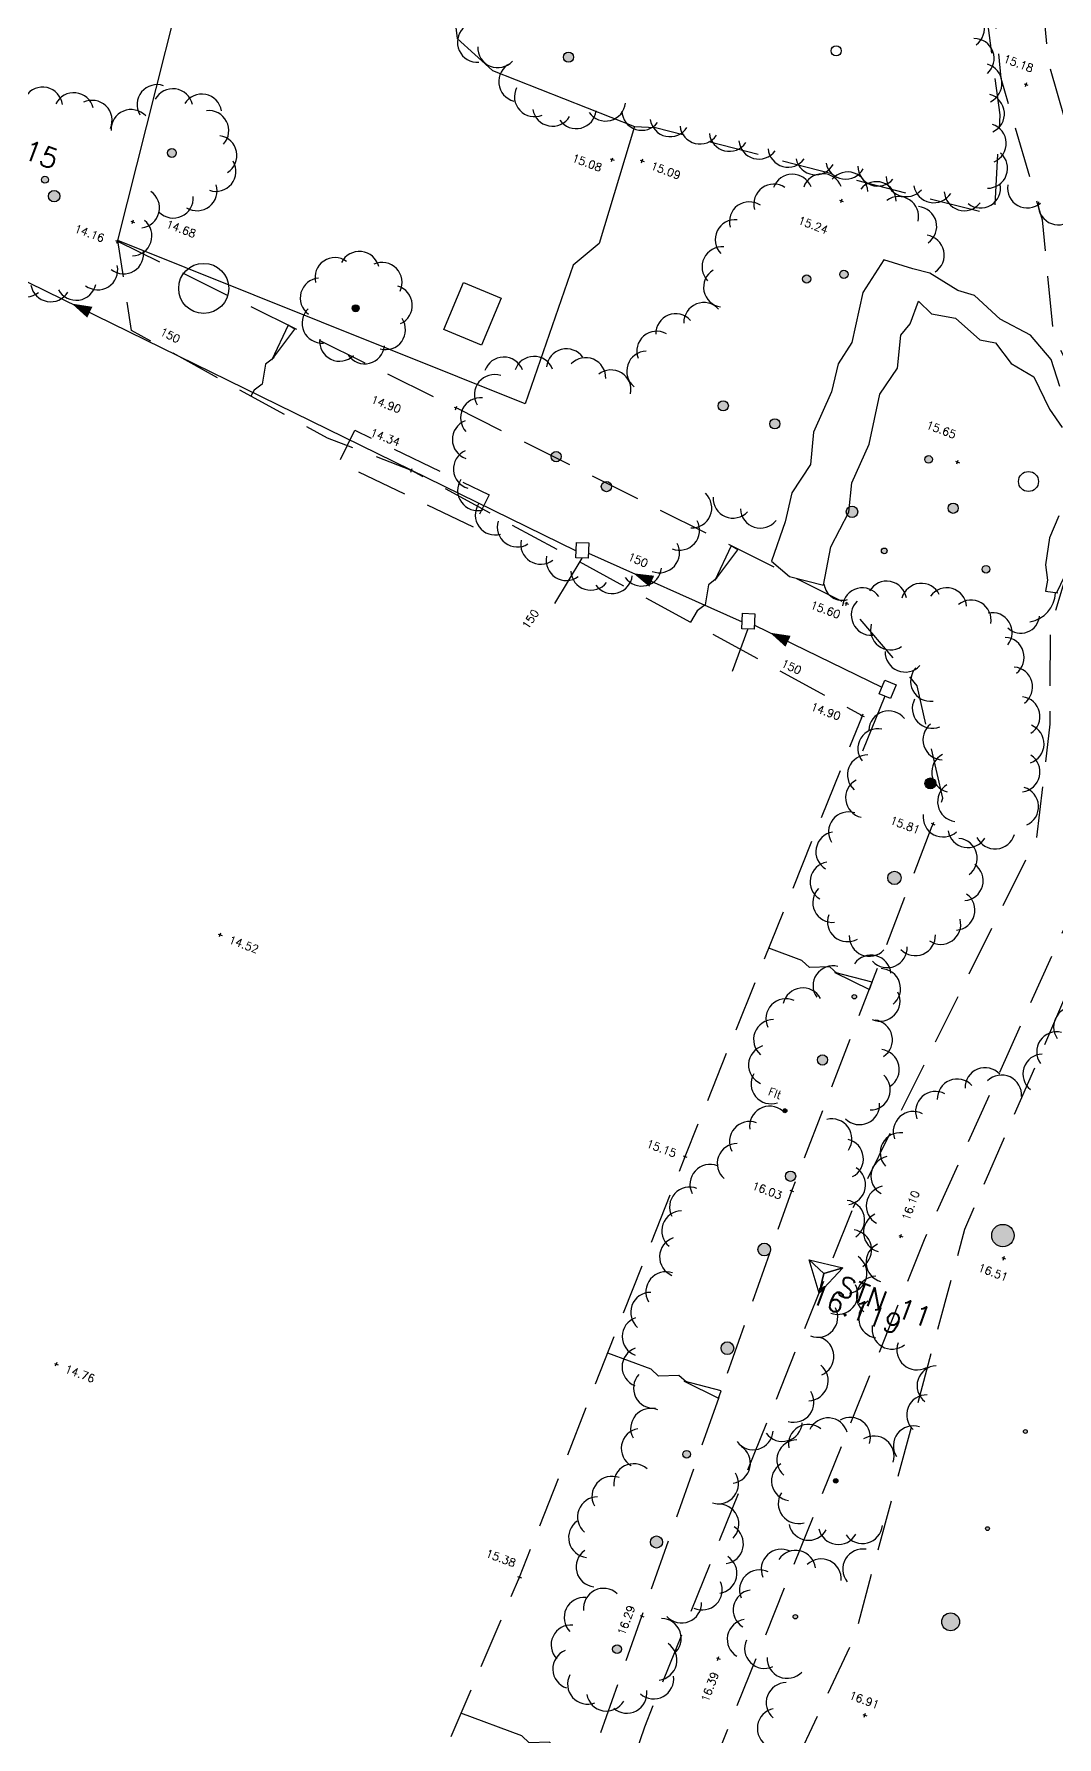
# Model space of a CAD drawing. Header units: millimetres. Extents: x 521005098 to 522149999836, y 174611071 to 175300000107.
# Drawn here: x 521419283 to 521470416, y 174697745 to 174782882 of the extents above; entities that cross this region are included whole.
import ezdxf

# ---------------------------------------------------------------- set-up
doc = ezdxf.new("R2010")
doc.units = ezdxf.units.MM
doc.header["$LTSCALE"] = 200
doc.linetypes.add('survey-A$0$DASHED', pattern=[19.05, 12.7, -6.35])
for name, color, linetype in [('0-35TEXT', 3, 'Continuous'), ('survey-A$0$CONTROL', 8, 'Continuous'), ('survey-A$0$DETAIL', 8, 'Continuous'), ('survey-A$0$LEVEL', 8, 'Continuous'), ('survey-A$0$SERVICE', 8, 'Continuous'), ('survey-A$0$STORM', 8, 'Continuous'), ('survey-A$0$TEXT_SERVICE', 8, 'Continuous'), ('survey-A$0$VEGETATION', 8, 'Continuous')]:
    doc.layers.add(name, color=color, linetype=linetype)
doc.styles.add('survey-A$0$ROMANS', font='Romans.shx')

# ---------------------------------------------------------------- blocks, each defined once
blk = doc.blocks.new('survey-A')
at = {"layer": 'survey-A$0$SERVICE', "linetype": 'Continuous'}
h = blk.add_hatch(color=256, dxfattribs=at)
edge = h.paths.add_edge_path()
edge.add_arc((521456815, 174729051), 100, -20.42304, 339.57696)
at = {"layer": 'survey-A$0$VEGETATION', "linetype": 'Continuous'}
h = blk.add_hatch(color=256, dxfattribs=at)
edge = h.paths.add_edge_path()
edge.add_arc((521442459, 174787920), 302, -20.42304, 339.57696)
edge = h.paths.add_edge_path()
edge.add_arc((521443209, 174784199), 143, -20.42304, 339.57696)
edge = h.paths.add_edge_path()
edge.add_arc((521446000, 174781725), 255, -20.42304, 339.57696)
h = blk.add_hatch(color=256, dxfattribs=at)
edge = h.paths.add_edge_path()
edge.add_arc((521409654, 174778679), 63.7, -20.42304, 339.57696)
edge = h.paths.add_edge_path()
edge.add_arc((521419826, 174775597), 175, -20.42304, 339.57696)
edge = h.paths.add_edge_path()
edge.add_arc((521420290, 174774776), 286, -20.42304, 339.57696)
edge = h.paths.add_edge_path()
edge.add_arc((521426171, 174776940), 223, -20.42304, 339.57696)
h = blk.add_hatch(color=256, dxfattribs=at)
edge = h.paths.add_edge_path()
edge.add_arc((521457907, 174770637), 207, -20.42304, 339.57696)
edge = h.paths.add_edge_path()
edge.add_arc((521459765, 174770867), 207, -20.42304, 339.57696)
edge = h.paths.add_edge_path()
edge.add_arc((521456316, 174763398), 255, -20.42304, 339.57696)
edge = h.paths.add_edge_path()
edge.add_arc((521453736, 174764297), 255, -20.42304, 339.57696)
edge = h.paths.add_edge_path()
edge.add_arc((521445386, 174761755), 255, -20.42304, 339.57696)
edge = h.paths.add_edge_path()
edge.add_arc((521447894, 174760256), 255, -20.42304, 339.57696)
h = blk.add_hatch(color=256, dxfattribs=at)
edge = h.paths.add_edge_path()
edge.add_arc((521435359, 174769172), 175, -20.42304, 339.57696)
h = blk.add_hatch(color=256, dxfattribs=at)
edge = h.paths.add_edge_path()
edge.add_arc((521463997, 174761617), 191, -20.42304, 339.57696)
edge = h.paths.add_edge_path()
edge.add_arc((521465228, 174759175), 255, -20.42304, 339.57696)
edge = h.paths.add_edge_path()
edge.add_arc((521466871, 174756126), 191, -20.42304, 339.57696)
edge = h.paths.add_edge_path()
edge.add_arc((521461782, 174757043), 143, -20.42304, 339.57696)
edge = h.paths.add_edge_path()
edge.add_arc((521460172, 174758995), 286, -20.42304, 339.57696)
h = blk.add_hatch(color=256, dxfattribs=at)
edge = h.paths.add_edge_path()
edge.add_arc((521464091, 174745419), 271, -20.42304, 339.57696)
h = blk.add_hatch(color=256, dxfattribs=at)
edge = h.paths.add_edge_path()
edge.add_arc((521455784, 174722114), 318, -20.42304, 339.57696)
edge = h.paths.add_edge_path()
edge.add_arc((521457102, 174725777), 255, -20.42304, 339.57696)
edge = h.paths.add_edge_path()
edge.add_arc((521458694, 174731591), 255, -20.42304, 339.57696)
edge = h.paths.add_edge_path()
edge.add_arc((521460286, 174734753), 111, -20.42304, 339.57696)
edge = h.paths.add_edge_path()
edge.add_arc((521462291, 174740694), 334, -20.42304, 339.57696)
h = blk.add_hatch(color=256, dxfattribs=at)
edge = h.paths.add_edge_path()
edge.add_arc((521467714, 174722813), 557, -20.42304, 339.57696)
h = blk.add_hatch(color=256, dxfattribs=at)
edge = h.paths.add_edge_path()
edge.add_arc((521448429, 174702134), 223, -20.42304, 339.57696)
edge = h.paths.add_edge_path()
edge.add_arc((521450398, 174707490), 302, -20.42304, 339.57696)
edge = h.paths.add_edge_path()
edge.add_arc((521451906, 174711877), 191, -20.42304, 339.57696)
edge = h.paths.add_edge_path()
edge.add_arc((521453942, 174717182), 318, -20.42304, 339.57696)
h = blk.add_hatch(color=256, dxfattribs=at)
edge = h.paths.add_edge_path()
edge.add_arc((521465102, 174703499), 446, -20.42304, 339.57696)
edge = h.paths.add_edge_path()
edge.add_arc((521478193, 174703490), 95.5, -20.42304, 339.57696)
edge = h.paths.add_edge_path()
edge.add_arc((521478227, 174705977), 95.5, -20.42304, 339.57696)
edge = h.paths.add_edge_path()
edge.add_arc((521479777, 174709438), 223, -20.42304, 339.57696)
edge = h.paths.add_edge_path()
edge.add_arc((521468838, 174713016), 95.5, -20.42304, 339.57696)
edge = h.paths.add_edge_path()
edge.add_arc((521466948, 174708161), 95.5, -20.42304, 339.57696)
h = blk.add_hatch(color=256, dxfattribs=at)
edge = h.paths.add_edge_path()
edge.add_arc((521459359, 174710550), 111, -20.42304, 339.57696)
h = blk.add_hatch(color=256, dxfattribs=at)
edge = h.paths.add_edge_path()
edge.add_arc((521457340, 174703756), 111, -20.42304, 339.57696)
edge = h.paths.add_edge_path()
edge.add_arc((521456047, 174693519), 111, -20.42304, 339.57696)
edge = h.paths.add_edge_path()
edge.add_arc((521473849, 174688109), 350, -20.42304, 339.57696)
at = {"layer": 'survey-A$0$CONTROL', "linetype": 'Continuous'}
for p, q in [((521458025, 174721591), (521458758, 174720911)), ((521458536, 174719936), (521458025, 174721591)), ((521458025, 174721591), (521459714, 174721206)), ((521458758, 174720911), (521458025, 174721591)), ((521459714, 174721206), (521458536, 174719936)), ((521458758, 174720911), (521458536, 174719936)), ((521458536, 174719936), (521458758, 174720911)), ((521459714, 174721206), (521458758, 174720911)), ((521458758, 174720911), (521459714, 174721206))]:
    blk.add_line(p, q, dxfattribs=at)
at = {"layer": 'survey-A$0$DETAIL', "linetype": 'survey-A$0$DASHED', "flags": 128}
for points in [[(521548310, 174929561), (521548093, 174924449), (521543653, 174912534), (521534048, 174891798), (521531638, 174884495), (521528218, 174873551), (521525568, 174860974), (521521672, 174848263), (521517799, 174839095), (521508384, 174821570), (521502054, 174808425), (521499602, 174802472), (521491490, 174781256), (521487079, 174774452), (521485541, 174773073), (521481786, 174770754), (521477816, 174769783), (521473658, 174771591), (521472071, 174774298), (521470015, 174781380), (521468804, 174793858), (521468169, 174803444), (521467858, 174805861), (521466484, 174814106), (521464464, 174819609), (521458998, 174827101), (521449949, 174833959), (521445941, 174843277), (521450372, 174860554)], [(521447951, 174861175), (521443308, 174843072), (521447913, 174832366), (521457488, 174825109), (521462426, 174818160), (521464018, 174813695), (521465392, 174805450), (521465674, 174803279), (521466315, 174793617), (521467614, 174780684), (521469670, 174773601), (521470249, 174767739), (521472944, 174762585), (521470071, 174753193), (521470061, 174748387), (521469385, 174742677), (521460221, 174724192)], [(521449299, 174778263), (521450352, 174778217), (521462956, 174774910), (521467304, 174773851), (521467574, 174778836), (521465932, 174791223), (521465790, 174792091), (521460625, 174793438), (521455645, 174791999), (521447893, 174799020), (521448653, 174805278), (521450745, 174807606), (521450777, 174814643)], [(521424446, 174663208), (521430145, 174672316), (521435476, 174686966), (521443549, 174705729), (521451829, 174726762), (521460689, 174748797), (521438147, 174761067), (521433951, 174762681), (521424158, 174768060), (521423467, 174772557)], [(521464718, 174744672), (521463433, 174750301), (521459903, 174754407), (521440383, 174764192), (521423473, 174772519)], [(521474824, 174747189), (521463779, 174722594), (521453413, 174696781), (521445106, 174672362), (521442396, 174661510)], [(521475646, 174691023), (521469656, 174693676), (521466080, 174695347), (521464579, 174695414), (521462892, 174693926), (521461550, 174691529), (521459349, 174689943), (521456561, 174689960), (521454859, 174691120), (521460317, 174702775), (521465811, 174723126), (521472597, 174738824), (521473348, 174741183), (521474209, 174744546), (521474824, 174747189)], [(521432704, 174658812), (521442293, 174682932), (521449667, 174703779), (521457160, 174725048), (521464718, 174744672)], [(521460160, 174724047), (521449794, 174698234), (521441413, 174673618), (521438612, 174662455), (521438670, 174655554)]]:
    blk.add_lwpolyline(points, dxfattribs=at)
at = {"layer": 'survey-A$0$DETAIL', "linetype": 'Continuous', "flags": 128}
for points in [[(521428247, 174791537), (521436240, 174797099), (521438737, 174797259), (521438869, 174795646), (521440427, 174782660), (521442193, 174781056), (521449299, 174778263), (521447540, 174772407), (521446240, 174771322), (521443830, 174764399), (521423467, 174772557)], [(521441651, 174767333), (521439768, 174768118), (521440745, 174770462), (521442628, 174769678)]]:
    blk.add_lwpolyline(points, close=True, dxfattribs=at)
at = {"layer": 'survey-A$0$DETAIL', "flags": 128}
for points in [[(521431176, 174766587), (521432319, 174768129), (521431991, 174768325)], [(521453320, 174755561), (521454462, 174757103), (521454134, 174757299)], [(521459320, 174735963), (521461043, 174735118), (521461176, 174735476)], [(521451780, 174715534), (521453503, 174714689), (521453637, 174715047)]]:
    blk.add_lwpolyline(points, close=True, dxfattribs=at)
for points in [[(521431268, 174766710), (521431252, 174766684), (521430848, 174766378), (521430694, 174765376), (521430290, 174765070), (521430120, 174764785)], [(521453412, 174755684), (521453396, 174755658), (521452991, 174755352), (521452838, 174754350), (521452433, 174754044), (521452094, 174753475)], [(521459458, 174735895), (521459429, 174735906), (521459055, 174736249), (521458042, 174736219), (521457668, 174736561), (521456016, 174737176)], [(521451919, 174715466), (521451890, 174715477), (521451516, 174715820), (521450502, 174715790), (521450129, 174716132), (521447962, 174716939)], [(521445449, 174697129), (521445420, 174697140), (521445046, 174697483), (521444032, 174697453), (521443659, 174697796), (521440621, 174698926)]]:
    blk.add_lwpolyline(points, dxfattribs=at)
at = {"layer": 'survey-A$0$DETAIL', "linetype": 'survey-A$0$DASHED', "flags": 128}
blk.add_lwpolyline([(521441245, 174758223), (521434535, 174761460), (521435318, 174763081), (521442027, 174759844)], close=True, dxfattribs=at)
at = {"layer": 'survey-A$0$DETAIL', "linetype": 'Continuous'}
for centre, radius in [((521459381, 174782043), 250), ((521468995, 174760512), 500)]:
    blk.add_circle(centre, radius, dxfattribs=at)
at = {"layer": 'survey-A$0$LEVEL', "flags": 128}
for points in [[(521468781, 174780396), (521468969, 174780326)], [(521468840, 174780267), (521468910, 174780455)], [(521448149, 174776513), (521448219, 174776701)], [(521448090, 174776642), (521448277, 174776572)], [(521449589, 174776578), (521449776, 174776508)], [(521449648, 174776449), (521449718, 174776637)], [(521459549, 174774582), (521459737, 174774513)], [(521459608, 174774454), (521459678, 174774641)], [(521424122, 174773532), (521424310, 174773463)], [(521424181, 174773404), (521424251, 174773591)], [(521423357, 174772562), (521423545, 174772492)], [(521423416, 174772433), (521423486, 174772621)], [(521440289, 174764227), (521440476, 174764157)], [(521440348, 174764099), (521440417, 174764286)], [(521465351, 174761523), (521465538, 174761453)], [(521465410, 174761394), (521465480, 174761582)], [(521438053, 174761102), (521438241, 174761032)], [(521438112, 174760973), (521438182, 174761161)], [(521459809, 174754442), (521459996, 174754372)], [(521459868, 174754313), (521459937, 174754501)], [(521460595, 174748832), (521460783, 174748762)], [(521460654, 174748703), (521460724, 174748891)], [(521464189, 174743296), (521464259, 174743483)], [(521464130, 174743425), (521464318, 174743355)], [(521428494, 174737885), (521428682, 174737815)], [(521428553, 174737756), (521428623, 174737943)], [(521451735, 174726797), (521451922, 174726727)], [(521451794, 174726668), (521451864, 174726855)], [(521457066, 174725083), (521457253, 174725013)], [(521457125, 174724954), (521457195, 174725141)], [(521462520, 174722823), (521462707, 174722753)], [(521462579, 174722694), (521462649, 174722882)], [(521467664, 174721715), (521467852, 174721645)], [(521467723, 174721586), (521467793, 174721774)], [(521420301, 174716423), (521420489, 174716353)], [(521420360, 174716294), (521420430, 174716481)], [(521443455, 174705764), (521443642, 174705695)], [(521443514, 174705636), (521443583, 174705823)], [(521449574, 174703814), (521449761, 174703744)], [(521449633, 174703686), (521449702, 174703873)], [(521453391, 174701700), (521453578, 174701630)], [(521453449, 174701572), (521453519, 174701759)], [(521460721, 174698870), (521460908, 174698801)], [(521460780, 174698742), (521460850, 174698929)]]:
    blk.add_lwpolyline(points, dxfattribs=at)
at = {"layer": 'survey-A$0$SERVICE', "linetype": 'Continuous', "flags": 128}
for points in [[(521446981, 174756673), (521446362, 174756700), (521446395, 174757469), (521447014, 174757442)], [(521455288, 174753126), (521454668, 174753153), (521454702, 174753922), (521455321, 174753895)], [(521462093, 174749665), (521461521, 174749903), (521461805, 174750586), (521462377, 174750348)]]:
    blk.add_lwpolyline(points, close=True, dxfattribs=at)
at = {"layer": 'survey-A$0$SERVICE', "linetype": 'Continuous'}
blk.add_circle((521456815, 174729051), 100, dxfattribs=at)
at = {"layer": 'survey-A$0$STORM', "linetype": 'Continuous', "flags": 128}
for points in [[(521404099, 174777767), (521446377, 174757053)], [(521446670, 174756686), (521445295, 174754414)], [(521446992, 174756923), (521454683, 174753497)], [(521454971, 174753139), (521454188, 174751020)], [(521455296, 174753330), (521461655, 174750226)], [(521461819, 174749779), (521460691, 174747036)]]:
    blk.add_lwpolyline(points, dxfattribs=at)
at = {"layer": 'survey-A$0$STORM', "flags": 128}
for points in [[(521421166, 174769405, 0, 600, 0), (521422069, 174768975, 600, 600, 0)], [(521449242, 174755921, 0, 600, 0), (521450160, 174755524, 600, 600, 0)], [(521456071, 174752952, 0, 600, 0), (521456974, 174752523, 600, 600, 0)]]:
    blk.add_lwpolyline(points, format="xyseb", dxfattribs=at)
at = {"layer": 'survey-A$0$VEGETATION', "linetype": 'Continuous', "flags": 128}
for points in [[(521470407, 174754961), (521471018, 174756207)], [(521470559, 174765269), (521470124, 174766610), (521469102, 174767826), (521467585, 174768636), (521466299, 174769803), (521465463, 174770065), (521464065, 174770929), (521463212, 174771148), (521461756, 174771593), (521460708, 174769968), (521460170, 174767467), (521459478, 174766399), (521459152, 174764997), (521458252, 174762975), (521458094, 174761363), (521457170, 174759939), (521456829, 174758494), (521456149, 174756536), (521457041, 174755762), (521458745, 174755324), (521459118, 174757248), (521460008, 174758980), (521460161, 174760446), (521461029, 174762382), (521461568, 174764884), (521462443, 174766179), (521462617, 174767833), (521463074, 174768400), (521463491, 174769522), (521464140, 174768887), (521465342, 174768685), (521466558, 174767594), (521467340, 174767450), (521468135, 174766417), (521469264, 174765751), (521470039, 174764136), (521470677, 174763211)], [(521470510, 174758803), (521470049, 174757697), (521469843, 174756350), (521469947, 174755574), (521469840, 174755024), (521470458, 174754953)]]:
    blk.add_lwpolyline(points, dxfattribs=at)
at = {"layer": 'survey-A$0$VEGETATION', "linetype": 'Continuous'}
for centre, radius in [((521446000, 174781725), 255), ((521426171, 174776940), 223), ((521419826, 174775597), 175), ((521420290, 174774776), 286), ((521427762, 174770168), 1250), ((521457907, 174770637), 207), ((521459765, 174770867), 207), ((521435359, 174769172), 175), ((521453736, 174764297), 255), ((521456316, 174763398), 255), ((521445386, 174761755), 255), ((521463997, 174761617), 191), ((521447894, 174760256), 255), ((521460172, 174758995), 286), ((521465228, 174759175), 255), ((521461782, 174757043), 143), ((521466871, 174756126), 191), ((521464091, 174745419), 271), ((521462291, 174740694), 334), ((521460286, 174734753), 111), ((521458694, 174731591), 255), ((521457102, 174725777), 255), ((521467714, 174722813), 557), ((521455784, 174722114), 318), ((521453942, 174717182), 318), ((521468838, 174713016), 95.5), ((521451906, 174711877), 191), ((521459359, 174710550), 111), ((521450398, 174707490), 302), ((521466948, 174708161), 95.5), ((521457340, 174703756), 111), ((521465102, 174703499), 446), ((521448429, 174702134), 223)]:
    blk.add_circle(centre, radius, dxfattribs=at)
for centre, radius, start, end in [((521465789, 174783152), 1000, 306.21154, 85.48327), ((521441445, 174782470), 1000, 134.95844, 274.23017), ((521466278, 174781658), 1000, 311.38198, 90.65371), ((521442464, 174782204), 1000, 177.73982, 317.01155), ((521443512, 174780504), 1000, 116.52003, 255.79176), ((521466670, 174780408), 1000, 294.97129, 74.24302), ((521419708, 174779227), 1000, 7.53117, 146.8029), ((521425435, 174779355), 1000, 70.96002, 210.23175), ((521426223, 174779147), 1000, 12.46256, 151.73429), ((521444296, 174779753), 1000, 153.38992, 292.66165), ((521421271, 174778948), 1000, 14.403, 153.67473), ((521422183, 174778568), 1000, 336.32448, 115.59621), ((521427667, 174778880), 1000, 9.09797, 148.3697), ((521447849, 174779533), 1000, 214.91683, 354.18856), ((521466791, 174778900), 1000, 294.97129, 74.24302), ((521424133, 174778107), 1000, 43.07615, 182.34789), ((521428019, 174778055), 1000, 317.77392, 97.04565), ((521445201, 174779277), 1000, 189.3978, 328.66953), ((521446384, 174779153), 1000, 214.91683, 354.18856), ((521449665, 174779071), 1000, 182.66575, 321.93748), ((521451079, 174778751), 1000, 188.06633, 327.33806), ((521428424, 174776808), 1000, 302.10904, 81.38077), ((521452569, 174778387), 1000, 186.27748, 325.54921), ((521454037, 174778019), 1000, 186.27748, 325.54921), ((521455516, 174777631), 1000, 184.90785, 324.17958), ((521466882, 174777414), 1000, 292.88565, 72.15738), ((521456975, 174777228), 1000, 184.90785, 324.17958), ((521466949, 174776173), 1000, 269.9411, 49.21283), ((521428378, 174776016), 1000, 250.96001, 30.23174), ((521457190, 174774876), 1000, 21.17991, 160.45165), ((521458354, 174776849), 1000, 191.91019, 331.18192), ((521458701, 174774897), 1000, 21.17991, 160.45165), ((521459851, 174776627), 1000, 191.91019, 331.18192), ((521459955, 174774989), 1000, 1.5313, 140.80303), ((521461462, 174776281), 1000, 179.9411, 319.21283), ((521424554, 174774190), 1000, 276.52696, 55.79869), ((521427432, 174775050), 1000, 238.3181, 17.58983), ((521456265, 174774380), 1000, 56.23499, 195.50672), ((521461385, 174774501), 1000, 1.5313, 140.80303), ((521462880, 174775752), 1000, 179.9411, 319.21283), ((521464256, 174775449), 1000, 188.68205, 327.95378), ((521465783, 174775050), 1000, 182.95205, 322.22378), ((521466602, 174775185), 1000, 231.26436, 10.53609), ((521468943, 174775191), 1000, 171.55317, 310.8249), ((521426243, 174774684), 1000, 224.92373, 4.19546), ((521455040, 174773494), 1000, 56.23499, 195.50672), ((521462500, 174773758), 1000, 346.95408, 126.22581), ((521463406, 174773261), 1000, 305.26867, 84.5404), ((521470481, 174774345), 1000, 171.55317, 310.8249), ((521424175, 174772790), 1000, 271.57868, 50.85041), ((521454335, 174772602), 1000, 84.44548, 223.71721), ((521463784, 174771830), 1000, 302.64303, 81.91477), ((521423763, 174771894), 1000, 231.55668, 10.82841), ((521434325, 174770705), 1000, 54.51605, 193.78778), ((521435546, 174771012), 1000, 14.51605, 153.78778), ((521453674, 174771243), 1000, 84.44548, 223.71721), ((521418877, 174770745), 1000, 169.40816, 308.67989), ((521422467, 174771095), 1000, 232.73972, 12.01146), ((521436679, 174770463), 1000, 334.51605, 113.78778), ((521453752, 174770224), 1000, 121.78406, 261.05579), ((521420115, 174770497), 1000, 189.86145, 329.13318), ((521421385, 174770574), 1000, 208.66624, 347.93797), ((521433588, 174769684), 1000, 94.51605, 233.78778), ((521437194, 174769315), 1000, 294.51605, 73.78778), ((521433679, 174768428), 1000, 134.51605, 273.78778), ((521452764, 174768458), 1000, 42.10828, 181.38001), ((521436850, 174768103), 1000, 254.51605, 33.78778), ((521451360, 174767898), 1000, 42.10828, 181.38001), ((521434556, 174767525), 1000, 174.51605, 313.78778), ((521450411, 174767025), 1000, 61.31604, 200.58777), ((521435808, 174767396), 1000, 214.51605, 353.78778), ((521442765, 174765730), 1000, 21.73052, 161.00225), ((521444276, 174765766), 1000, 21.73052, 161.00225), ((521445897, 174766146), 1000, 35.23596, 174.50769), ((521446860, 174765702), 1000, 357.34013, 136.61186), ((521449909, 174766027), 1000, 91.49022, 230.76195), ((521442298, 174764859), 1000, 71.49573, 210.76746), ((521448124, 174765090), 1000, 348.63781, 127.90955), ((521441600, 174763696), 1000, 83.92848, 223.20021), ((521441193, 174762610), 1000, 111.32353, 250.59526), ((521441247, 174761133), 1000, 114.09959, 253.37132), ((521441453, 174760061), 1000, 146.26705, 285.53879), ((521452161, 174759189), 1000, 267.81875, 47.09048), ((521454225, 174759682), 1000, 177.65184, 316.92358), ((521442339, 174758837), 1000, 146.26705, 285.53879), ((521455590, 174759181), 1000, 182.42918, 321.70091), ((521443437, 174758237), 1000, 163.09233, 302.36407), ((521451552, 174758077), 1000, 248.67886, 27.95059), ((521444609, 174757375), 1000, 167.85345, 307.12519), ((521450547, 174756948), 1000, 248.67886, 27.95059), ((521445883, 174756563), 1000, 167.85345, 307.12519), ((521447115, 174756077), 1000, 182.87501, 322.14673), ((521448193, 174755907), 1000, 214.80014, 354.07187), ((521449656, 174756284), 1000, 214.80014, 354.07187), ((521461905, 174754528), 1000, 9.66287, 148.9346), ((521463635, 174754420), 1000, 25.86975, 165.14148), ((521459694, 174755497), 926, 188.1502, 285.96079), ((521460691, 174754194), 1000, 34.99857, 174.2703), ((521464905, 174754199), 1000, 4.7822, 144.05393), ((521466126, 174753581), 1000, 349.93908, 129.21081), ((521468789, 174755027), 1558, 280.36006, 356.60302), ((521461134, 174753827), 1000, 134.95843, 274.23017), ((521467177, 174752955), 1000, 322.21108, 101.48281), ((521468612, 174753867), 937, 226.2184, 354.58184), ((521462097, 174753095), 1000, 163.69023, 302.96196), ((521462829, 174751985), 1000, 178.03311, 317.30484), ((521467779, 174751720), 1000, 307.52645, 86.79818), ((521464101, 174750521), 1000, 137.6847, 276.95643), ((521468201, 174750239), 1000, 305.98497, 85.25671), ((521464186, 174749170), 1000, 152.65568, 291.92741), ((521468564, 174748761), 1000, 302.98082, 82.25255), ((521462011, 174748044), 1000, 38.77754, 178.04926), ((521461464, 174747154), 1000, 78.62449, 217.89622), ((521464717, 174747598), 1000, 128.41167, 267.6834), ((521468772, 174747394), 1000, 288.83785, 68.10958), ((521460946, 174745842), 1000, 88.91743, 228.18916), ((521465155, 174745977), 1000, 117.60137, 256.8731), ((521468570, 174745989), 1000, 277.61247, 56.8842), ((521460848, 174744701), 1000, 118.028, 257.29973), ((521465449, 174744505), 1000, 122.42806, 261.69978), ((521468497, 174744253), 1000, 294.18181, 73.45354), ((521459999, 174742994), 1000, 72.05223, 211.32396), ((521464725, 174743740), 1000, 172.67047, 311.9422), ((521459364, 174742002), 1000, 99.67447, 238.9462), ((521465964, 174743206), 1000, 189.39777, 328.6695), ((521465435, 174741670), 1000, 305.86729, 85.13902), ((521467329, 174743136), 1000, 204.55155, 343.82328), ((521459079, 174740496), 1000, 99.67447, 238.9462), ((521465728, 174740555), 1000, 274.78803, 54.05976), ((521459210, 174739468), 1000, 135.96355, 275.23528), ((521465316, 174739079), 1000, 274.78803, 54.05976), ((521459948, 174738504), 1000, 160.29825, 299.56998), ((521464608, 174738372), 1000, 235.22973, 14.50146), ((521461035, 174737774), 1000, 177.82129, 317.09302), ((521463340, 174737807), 1000, 223.31775, 2.58948), ((521461123, 174735831), 1000, 5.84367, 145.1154), ((521461929, 174737209), 1000, 223.31775, 2.58948), ((521459223, 174735299), 1000, 75.89667, 215.1684), ((521461598, 174735157), 1000, 308.6178, 87.88953), ((521457714, 174734195), 1000, 27.99912, 167.27085), ((521461571, 174734530), 1000, 247.17777, 26.4495), ((521456867, 174733650), 1000, 65.82596, 205.09769), ((521471247, 174733242), 1000, 76.19682, 215.46855), ((521456252, 174732612), 1000, 89.9411, 229.21283), ((521461195, 174732597), 1000, 303.32342, 82.59515), ((521470404, 174732000), 1000, 76.19682, 215.46855), ((521456000, 174731336), 1000, 107.23245, 246.50418), ((521461536, 174731115), 1000, 303.32342, 82.59515), ((521469716, 174730888), 1000, 91.88375, 231.15548), ((521456123, 174730399), 1000, 149.69971, 288.97144), ((521461089, 174730090), 1000, 268.98566, 48.25739), ((521466822, 174730206), 1000, 42.57051, 181.84224), ((521467652, 174729834), 1000, 355.54507, 134.8168), ((521464349, 174729018), 1000, 62.28085, 201.55258), ((521465433, 174729639), 1000, 42.57051, 181.84224), ((521456051, 174728280), 1000, 49.49784, 188.76957), ((521460550, 174729356), 1000, 224.92377, 4.1955), ((521463233, 174728015), 1000, 62.28085, 201.55258), ((521455045, 174727512), 1000, 69.37369, 208.64542), ((521459166, 174727648), 1000, 325.79753, 105.06926), ((521454435, 174726414), 1000, 89.9411, 229.21283), ((521459740, 174726649), 1000, 297.10486, 76.37659), ((521462581, 174726956), 1000, 82.81183, 222.08356), ((521462115, 174725780), 1000, 101.44442, 240.71615), ((521453071, 174725369), 1000, 68.24333, 207.51506), ((521459850, 174725352), 1000, 279.1651, 58.43683), ((521452051, 174724241), 1000, 68.24333, 207.51506), ((521461883, 174724298), 1000, 101.44442, 240.71615), ((521451662, 174723051), 1000, 91.18724, 230.45897), ((521459803, 174723579), 1000, 303.64722, 82.91894), ((521460153, 174722098), 1000, 303.64722, 82.91894), ((521461745, 174722973), 1000, 115.15562, 254.42735), ((521451553, 174721747), 1000, 108.38646, 247.65819), ((521461870, 174721478), 1000, 115.15562, 254.42735), ((521459918, 174720930), 1000, 276.94657, 56.2183), ((521450867, 174720000), 1000, 70.42772, 209.69945), ((521461391, 174719779), 1000, 91.57867, 230.8504), ((521450109, 174718971), 1000, 89.9411, 229.21283), ((521459463, 174719870), 1000, 249.03177, 28.3035), ((521458458, 174718728), 1000, 249.03177, 28.3035), ((521461503, 174718685), 1000, 122.57607, 261.8478), ((521449686, 174717764), 1000, 109.93535, 249.20708), ((521462171, 174718134), 1000, 169.64236, 308.9141), ((521449675, 174716243), 1000, 109.93535, 249.20708), ((521458265, 174716766), 1000, 293.3093, 72.58103), ((521463415, 174717094), 1000, 159.11945, 298.39118), ((521457981, 174715556), 1000, 271.47365, 50.74538), ((521464425, 174715304), 1000, 92.54523, 231.81696), ((521450247, 174715182), 1000, 136.97981, 276.25154), ((521457268, 174714479), 1000, 253.07308, 32.34481), ((521463902, 174713847), 1000, 88.39199, 227.66372), ((521450106, 174713169), 1000, 69.00498, 208.27672), ((521458974, 174712696), 1000, 16.32124, 155.59297), ((521460095, 174712721), 1000, 342.02335, 121.29508), ((521449639, 174712173), 1000, 100.38476, 239.65649), ((521455229, 174713101), 1000, 216.35539, 355.62712), ((521456690, 174713520), 1000, 216.35539, 355.62712), ((521457991, 174712369), 1000, 50.93313, 190.20487), ((521463239, 174712300), 1000, 72.5772, 211.84893), ((521454091, 174711430), 1000, 278.2717, 57.54343), ((521457413, 174711596), 1000, 89.9411, 229.21283), ((521461272, 174711790), 1000, 342.02335, 121.29508), ((521449260, 174710406), 1000, 48.04597, 187.3177), ((521457143, 174710549), 1000, 122.42801, 261.69974), ((521448172, 174709775), 1000, 69.37362, 208.64535), ((521453497, 174710404), 1000, 252.40561, 31.67734), ((521447447, 174708745), 1000, 89.94495, 229.21667), ((521457486, 174709414), 1000, 147.33766, 286.60939), ((521453517, 174708388), 1000, 315.76535, 95.03708), ((521447004, 174707717), 1000, 124.58145, 263.85318), ((521453743, 174707404), 1000, 278.07606, 57.34779), ((521458003, 174708577), 1000, 192.31459, 331.58632), ((521459488, 174708367), 1000, 192.31459, 331.58632), ((521460695, 174708415), 1000, 214.91683, 354.18856), ((521447377, 174706243), 1000, 124.58145, 263.85318), ((521456635, 174706132), 1000, 63.98513, 203.25686), ((521457353, 174706069), 1000, 7.06185, 146.33357), ((521460710, 174706141), 1000, 80.15289, 219.42462), ((521453420, 174705918), 1000, 278.07606, 57.34779), ((521455549, 174705096), 1000, 63.98513, 203.25686), ((521458636, 174705646), 1000, 354.97436, 134.24609), ((521447751, 174704174), 1000, 47.21442, 186.48615), ((521452687, 174705097), 1000, 244.91089, 24.18262), ((521446783, 174703718), 1000, 84.96833, 224.24006), ((521451651, 174704442), 1000, 222.1975, 1.46923), ((521455232, 174704100), 1000, 98.98595, 238.25768), ((521450636, 174702672), 1000, 309.76377, 89.0355), ((521454936, 174702629), 1000, 98.98595, 238.25768), ((521446130, 174702344), 1000, 84.96833, 224.24006), ((521446215, 174701142), 1000, 112.25954, 251.53127), ((521450418, 174701583), 1000, 276.85649, 56.12822), ((521455802, 174702169), 1000, 155.17918, 294.45091), ((521456929, 174701675), 1000, 177.5566, 316.82833), ((521446952, 174700386), 1000, 151.8139, 291.08563), ((521448919, 174699929), 1000, 228.63917, 7.91091), ((521450258, 174700649), 1000, 228.63917, 7.91091), ((521456882, 174699459), 1000, 89.9411, 229.21283), ((521447899, 174700040), 1000, 190.05976, 329.33149), ((521456439, 174698173), 1000, 101.58157, 240.8533)]:
    blk.add_arc(centre, radius, start, end, dxfattribs=at)
at = {"layer": 'survey-A$0$CONTROL', "style": 'survey-A$0$ROMANS'}
for s, p in [('STN 15', (521415683, 174777795)), ('STN 11', (521459337, 174719886)), ('16.119', (521457999, 174719473))]:
    blk.add_text(s, height=1000, rotation=339.57696, dxfattribs=at).set_placement(p)
at = {"layer": 'survey-A$0$LEVEL', "style": 'survey-A$0$ROMANS'}
for s, rotation, p in [('15.18', 339.57696, (521467700, 174781494)), ('15.08', 339.57696, (521446132, 174776527)), ('15.09', 339.57696, (521450069, 174776139)), ('14.16', 339.57696, (521421260, 174773001)), ('14.68', 339.57696, (521425837, 174773226)), ('15.24', 339.57696, (521457436, 174773412)), ('14.90', 339.57696, (521436092, 174764455)), ('14.34', 339.57696, (521436044, 174762799)), ('15.65', 339.57696, (521463839, 174763184)), ('15.60', 339.57696, (521458051, 174754184)), ('14.90', 339.57696, (521458065, 174749099)), ('15.81', 339.57696, (521462035, 174743418)), ('14.52', 339.57696, (521428975, 174737446)), ('15.15', 339.57696, (521449855, 174727251)), ('16.03', 339.57696, (521455135, 174725146)), ('16.10', 69.57697, (521463022, 174723522)), ('16.51', 339.57696, (521466430, 174721051)), ('14.76', 339.57696, (521420781, 174715984)), ('15.38', 339.57696, (521441825, 174706766)), ('16.29', 69.57697, (521448805, 174702784)), ('16.39', 69.57697, (521452984, 174699452)), ('16.91', 339.57696, (521459989, 174699674))]:
    blk.add_text(s, height=400, rotation=rotation, dxfattribs=at).set_placement(p)
at = {"layer": 'survey-A$0$STORM', "linetype": 'Continuous', "style": 'survey-A$0$ROMANS'}
for rotation, p in [(333.4374, (521425541, 174767869)), (336.61216, (521448921, 174756611)), (56.14014, (521443976, 174753090)), (335.0402, (521456596, 174751278))]:
    blk.add_text('150', height=400, rotation=rotation, dxfattribs=at).set_placement(p)
at = {"layer": 'survey-A$0$TEXT_SERVICE', "linetype": 'Continuous', "style": 'survey-A$0$ROMANS'}
blk.add_text('Flt', height=400, rotation=339.57696, dxfattribs=at).set_placement((521455944, 174729851))

msp = doc.modelspace()

# ---------------------------------------------------------------- block references
at = {"layer": '0-35TEXT'}
msp.add_blockref('survey-A', (0, 0), dxfattribs=at)

doc.saveas('drawing.dxf')
